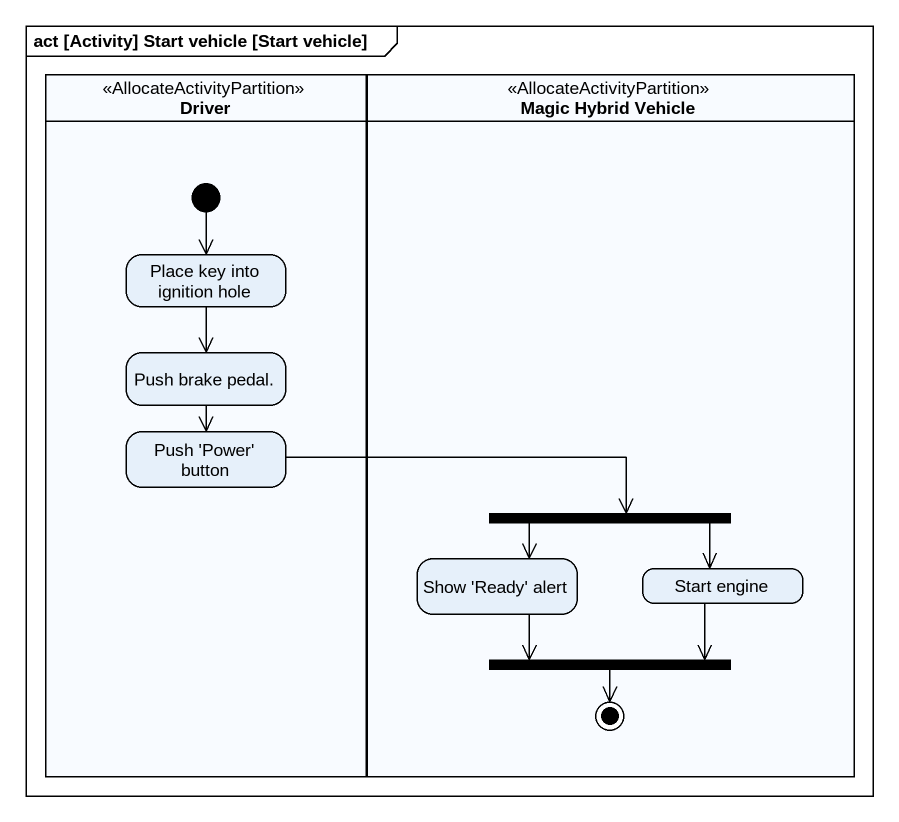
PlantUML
@startuml
mainframe act [Activity] Start vehicle [Start vehicle]
hide empty description
state Driver <<AllocateActivityPartition>> {
  state "Place key into ignition hole" as Place_key_into_ignition_hole
  state "Push brake pedal." as Push_brake_pedal
  state "Push 'Power' button" as Push_Power_button
  [*] --> Place_key_into_ignition_hole
}
state "Magic Hybrid Vehicle" as Magic_Hybrid_Vehicle <<AllocateActivityPartition>> {
  state fork1 <<fork>>
  state "Show 'Ready' alert" as Show_Ready_alert
  state "Start engine" as Start_engine
  state fork2 <<join>>
  fork2 --> [*]
}
Place_key_into_ignition_hole --> Push_brake_pedal
Push_brake_pedal --> Push_Power_button
Push_Power_button -right-> fork1
fork1 --> Show_Ready_alert
fork1 --> Start_engine
Show_Ready_alert --> fork2
Start_engine --> fork2
@enduml
